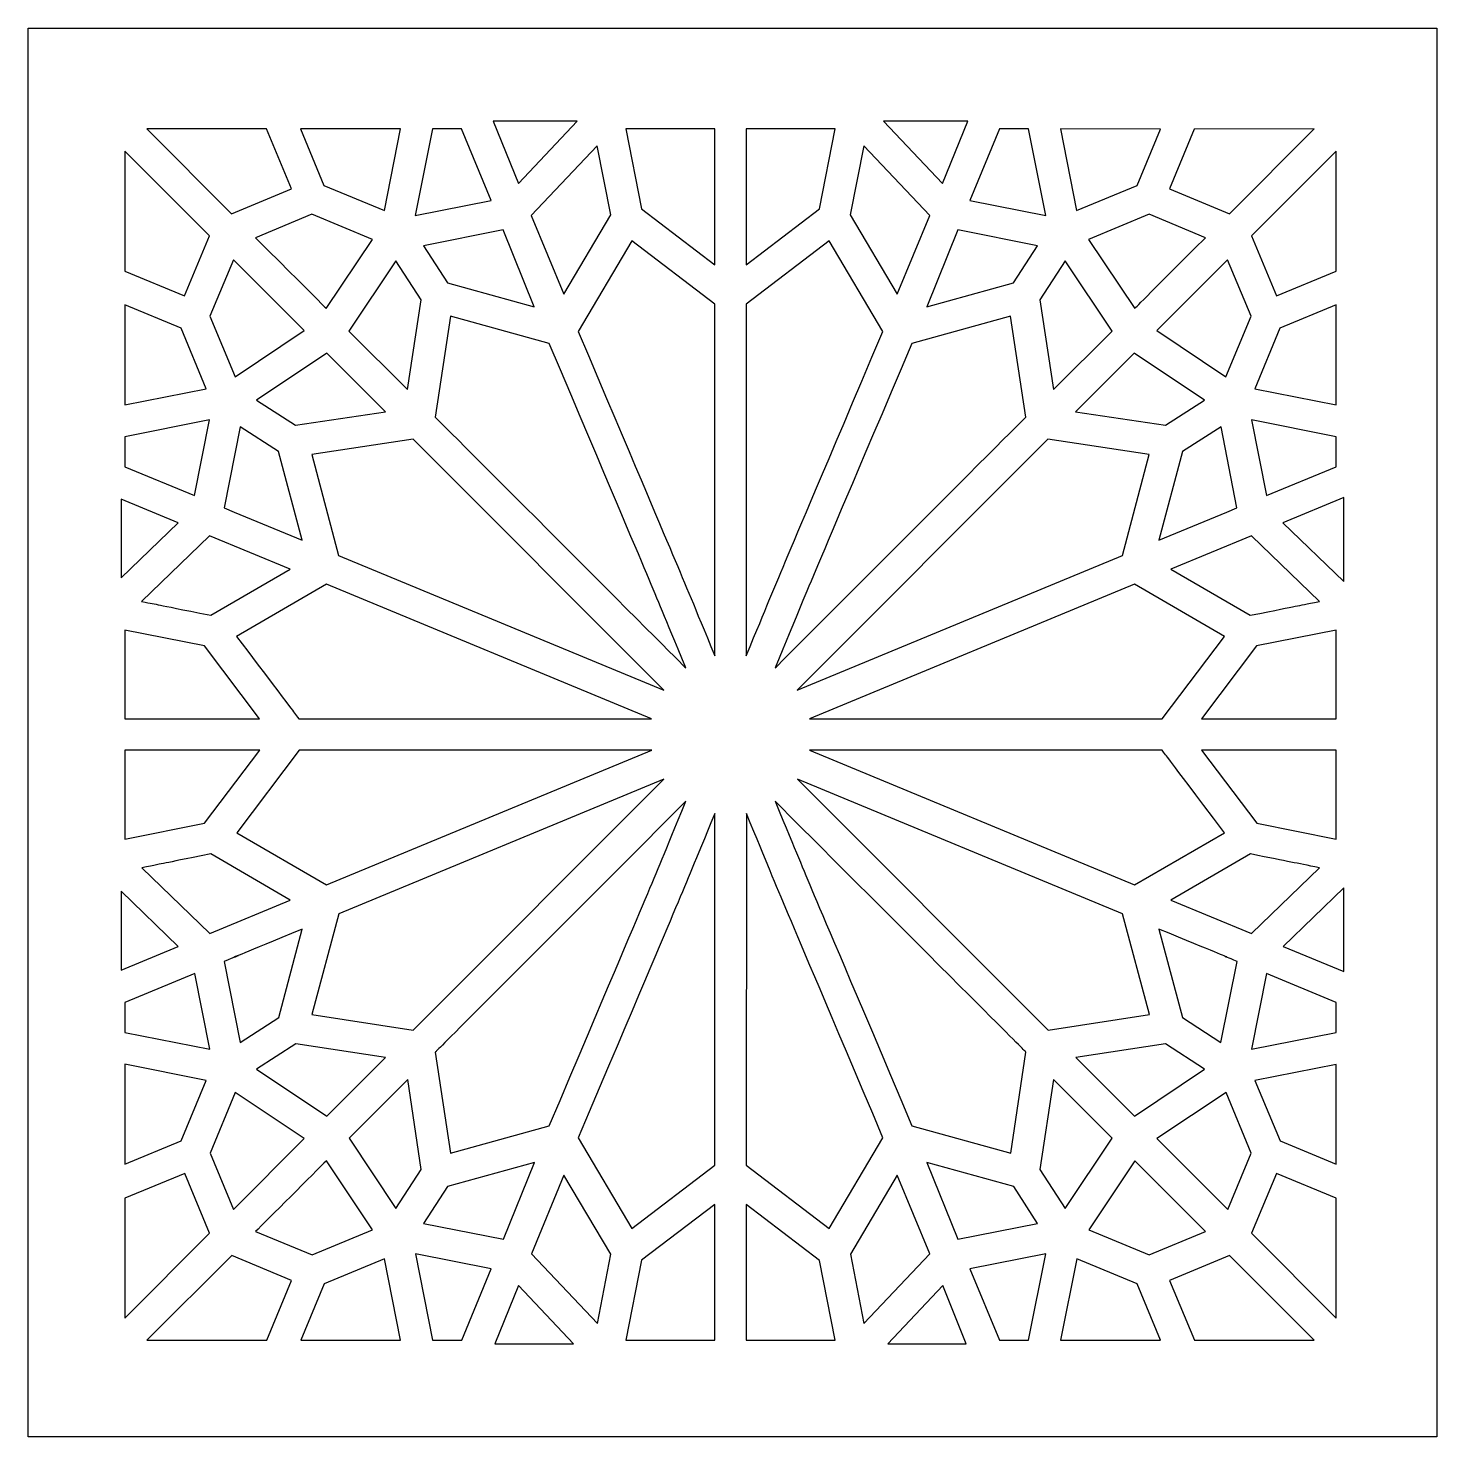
# Model space of a CAD drawing. Header units: millimetres. Extents: x -64 to 64, y -64 to 64.
import ezdxf

# ---------------------------------------------------------------- set-up
doc = ezdxf.new("R2010")
doc.units = ezdxf.units.MM
doc.header["$MEASUREMENT"] = 0
doc.layers.add('layer 1', color=7, linetype='Continuous')

msp = doc.modelspace()

# ---------------------------------------------------------------- linework, layer by layer
at = {"layer": 'layer 1', "color": 250}
for points, knots in [([(-63.5, 63.5), (-63.5, 63.5), (-63.5, -63.5), (-63.5, -63.5), (-63.5, -63.5), (-63.5, -63.5), (63.5, -63.5), (63.5, -63.5), (63.5, -63.5), (63.5, -63.5), (63.5, 63.5), (63.5, 63.5), (63.5, 63.5), (63.5, 63.5), (-63.5, 63.5), (-63.5, 63.5)], [0, 0, 0, 0, 0.2, 0.2, 0.2, 0.2, 0.4, 0.4, 0.4, 0.4, 0.6, 0.6, 0.6, 0.6, 1, 1, 1, 1]), ([(-13.9894, 55.1265), (-13.9894, 55.1265), (-19.3029, 49.4905), (-19.3029, 49.4905), (-19.3029, 49.4905), (-19.3029, 49.4905), (-21.5769, 55.1265), (-21.5769, 55.1265), (-21.5769, 55.1265), (-21.5769, 55.1265), (-13.9894, 55.1265), (-13.9894, 55.1265)], [0, 0, 0, 0, 0.25, 0.25, 0.25, 0.25, 0.5, 0.5, 0.5, 0.5, 1, 1, 1, 1]), ([(21.2097, 55.1265), (21.2097, 55.1265), (18.9424, 49.4905), (18.9424, 49.4905), (18.9424, 49.4905), (18.9424, 49.4905), (13.6222, 55.1265), (13.6222, 55.1265), (13.6222, 55.1265), (13.6222, 55.1265), (21.2097, 55.1265), (21.2097, 55.1265)], [0, 0, 0, 0, 0.25, 0.25, 0.25, 0.25, 0.5, 0.5, 0.5, 0.5, 1, 1, 1, 1]), ([(-42.0007, 54.4114), (-42.0007, 54.4114), (-39.7593, 49.0139), (-39.7593, 49.0139), (-39.7593, 49.0139), (-39.7593, 49.0139), (-45.1629, 46.766), (-45.1629, 46.766), (-45.1629, 46.766), (-45.1629, 46.766), (-52.8082, 54.4114), (-52.8082, 54.4114), (-52.8082, 54.4114), (-52.8082, 54.4114), (-42.0007, 54.4114), (-42.0007, 54.4114)], [0, 0, 0, 0, 0.2, 0.2, 0.2, 0.2, 0.4, 0.4, 0.4, 0.4, 0.6, 0.6, 0.6, 0.6, 1, 1, 1, 1]), ([(-29.9304, 54.4114), (-29.9304, 54.4114), (-31.3862, 47.0687), (-31.3862, 47.0687), (-31.3862, 47.0687), (-31.3862, 47.0687), (-36.8351, 49.3296), (-36.8351, 49.3296), (-36.8351, 49.3296), (-36.8351, 49.3296), (-38.9413, 54.4114), (-38.9413, 54.4114), (-38.9413, 54.4114), (-38.9413, 54.4114), (-29.9304, 54.4114), (-29.9304, 54.4114)], [0, 0, 0, 0, 0.2, 0.2, 0.2, 0.2, 0.4, 0.4, 0.4, 0.4, 0.6, 0.6, 0.6, 0.6, 1, 1, 1, 1]), ([(-27.0517, 54.4114), (-27.0517, 54.4114), (-24.4235, 54.4114), (-24.4235, 54.4114), (-24.4235, 54.4114), (-24.4235, 54.4114), (-21.7509, 47.9704), (-21.7509, 47.9704), (-21.7509, 47.9704), (-21.7509, 47.9704), (-28.5973, 46.6115), (-28.5973, 46.6115), (-28.5973, 46.6115), (-28.5973, 46.6115), (-27.0517, 54.4114), (-27.0517, 54.4114)], [0, 0, 0, 0, 0.2, 0.2, 0.2, 0.2, 0.4, 0.4, 0.4, 0.4, 0.6, 0.6, 0.6, 0.6, 1, 1, 1, 1]), ([(-1.591, 54.4114), (-1.591, 54.4114), (-1.591, 42.1732), (-1.591, 42.1732), (-1.591, 42.1732), (-1.591, 42.1732), (-8.2056, 47.2105), (-8.2056, 47.2105), (-8.2056, 47.2105), (-8.2056, 47.2105), (-9.616, 54.4114), (-9.616, 54.4114), (-9.616, 54.4114), (-9.616, 54.4114), (-1.591, 54.4114), (-1.591, 54.4114)], [0, 0, 0, 0, 0.2, 0.2, 0.2, 0.2, 0.4, 0.4, 0.4, 0.4, 0.6, 0.6, 0.6, 0.6, 1, 1, 1, 1]), ([(1.2301, 54.4114), (1.2301, 54.4114), (9.2555, 54.4114), (9.2555, 54.4114), (9.2555, 54.4114), (9.2555, 54.4114), (7.8447, 47.2038), (7.8447, 47.2038), (7.8447, 47.2038), (7.8447, 47.2038), (1.2301, 42.1732), (1.2301, 42.1732), (1.2301, 42.1732), (1.2301, 42.1732), (1.2301, 54.4114), (1.2301, 54.4114)], [0, 0, 0, 0, 0.2, 0.2, 0.2, 0.2, 0.4, 0.4, 0.4, 0.4, 0.6, 0.6, 0.6, 0.6, 1, 1, 1, 1]), ([(24.063, 54.4114), (24.063, 54.4114), (26.6905, 54.4114), (26.6905, 54.4114), (26.6905, 54.4114), (26.6905, 54.4114), (28.2367, 46.6115), (28.2367, 46.6115), (28.2367, 46.6115), (28.2367, 46.6115), (21.39, 47.9704), (21.39, 47.9704), (21.39, 47.9704), (21.39, 47.9704), (24.063, 54.4114), (24.063, 54.4114)], [0, 0, 0, 0, 0.2, 0.2, 0.2, 0.2, 0.4, 0.4, 0.4, 0.4, 0.6, 0.6, 0.6, 0.6, 1, 1, 1, 1]), ([(38.5801, 54.4054), (38.5801, 54.4054), (36.4744, 49.3296), (36.4744, 49.3296), (36.4744, 49.3296), (36.4744, 49.3296), (31.0254, 47.0687), (31.0254, 47.0687), (31.0254, 47.0687), (31.0254, 47.0687), (29.5698, 54.4114), (29.5698, 54.4114), (29.5698, 54.4114), (29.5698, 54.4114), (38.5801, 54.4054), (38.5801, 54.4054)], [0, 0, 0, 0, 0.2, 0.2, 0.2, 0.2, 0.4, 0.4, 0.4, 0.4, 0.6, 0.6, 0.6, 0.6, 1, 1, 1, 1]), ([(41.6334, 54.4054), (41.6334, 54.4054), (52.4411, 54.4114), (52.4411, 54.4114), (52.4411, 54.4114), (52.4411, 54.4114), (44.8021, 46.766), (44.8021, 46.766), (44.8021, 46.766), (44.8021, 46.766), (39.3986, 49.0139), (39.3986, 49.0139), (39.3986, 49.0139), (39.3986, 49.0139), (41.6334, 54.4054), (41.6334, 54.4054)], [0, 0, 0, 0, 0.2, 0.2, 0.2, 0.2, 0.4, 0.4, 0.4, 0.4, 0.6, 0.6, 0.6, 0.6, 1, 1, 1, 1]), ([(-47.1597, 44.7693), (-47.1597, 44.7693), (-49.401, 39.3714), (-49.401, 39.3714), (-49.401, 39.3714), (-49.401, 39.3714), (-54.7857, 41.5999), (-54.7857, 41.5999), (-54.7857, 41.5999), (-54.7857, 41.5999), (-54.792, 52.402), (-54.792, 52.402), (-54.792, 52.402), (-54.792, 52.402), (-47.1597, 44.7693), (-47.1597, 44.7693)], [0, 0, 0, 0, 0.2, 0.2, 0.2, 0.2, 0.4, 0.4, 0.4, 0.4, 0.6, 0.6, 0.6, 0.6, 1, 1, 1, 1]), ([(-10.9749, 46.6566), (-10.9749, 46.6566), (-15.2068, 39.5196), (-15.2068, 39.5196), (-15.2068, 39.5196), (-15.2068, 39.5196), (-18.1374, 46.6178), (-18.1374, 46.6178), (-18.1374, 46.6178), (-18.1374, 46.6178), (-12.1991, 52.9043), (-12.1991, 52.9043), (-12.1991, 52.9043), (-12.1991, 52.9043), (-10.9749, 46.6566), (-10.9749, 46.6566)], [0, 0, 0, 0, 0.2, 0.2, 0.2, 0.2, 0.4, 0.4, 0.4, 0.4, 0.6, 0.6, 0.6, 0.6, 1, 1, 1, 1]), ([(11.8382, 52.9043), (11.8382, 52.9043), (17.7765, 46.6178), (17.7765, 46.6178), (17.7765, 46.6178), (17.7765, 46.6178), (14.8459, 39.5196), (14.8459, 39.5196), (14.8459, 39.5196), (14.8459, 39.5196), (10.6144, 46.663), (10.6144, 46.663), (10.6144, 46.663), (10.6144, 46.663), (11.8382, 52.9043), (11.8382, 52.9043)], [0, 0, 0, 0, 0.2, 0.2, 0.2, 0.2, 0.4, 0.4, 0.4, 0.4, 0.6, 0.6, 0.6, 0.6, 1, 1, 1, 1]), ([(49.0403, 39.3714), (49.0403, 39.3714), (46.7988, 44.7693), (46.7988, 44.7693), (46.7988, 44.7693), (46.7988, 44.7693), (54.4311, 52.4083), (54.4311, 52.4083), (54.4311, 52.4083), (54.4311, 52.4083), (54.4311, 41.6066), (54.4311, 41.6066), (54.4311, 41.6066), (54.4311, 41.6066), (49.0403, 39.3714), (49.0403, 39.3714)], [0, 0, 0, 0, 0.2, 0.2, 0.2, 0.2, 0.4, 0.4, 0.4, 0.4, 0.6, 0.6, 0.6, 0.6, 1, 1, 1, 1]), ([(-36.6225, 38.2249), (-36.6225, 38.2249), (-36.4765, 38.0855), (-42.9988, 44.608), (-42.9988, 44.608), (-42.9988, 44.608), (-37.917, 46.7208), (-37.917, 46.7208), (-37.917, 46.7208), (-37.917, 46.7208), (-32.4618, 44.4535), (-32.4618, 44.4535), (-32.4618, 44.4535), (-32.4618, 44.4535), (-36.6225, 38.2249), (-36.6225, 38.2249)], [0, 0, 0, 0, 0.2, 0.2, 0.2, 0.2, 0.4, 0.4, 0.4, 0.4, 0.6, 0.6, 0.6, 0.6, 1, 1, 1, 1]), ([(36.2617, 38.2249), (36.2617, 38.2249), (32.101, 44.4535), (32.101, 44.4535), (32.101, 44.4535), (32.101, 44.4535), (37.5564, 46.7208), (37.5564, 46.7208), (37.5564, 46.7208), (37.5564, 46.7208), (42.6381, 44.608), (42.6381, 44.608), (42.6381, 44.608), (37.1295, 39.0991), (36.2617, 38.2249), (36.2617, 38.2249)], [0, 0, 0, 0, 0.2, 0.2, 0.2, 0.2, 0.4, 0.4, 0.4, 0.4, 0.6, 0.6, 0.6, 0.6, 1, 1, 1, 1]), ([(-25.6988, 40.55), (-25.6988, 40.55), (-27.8567, 43.8803), (-27.8567, 43.8803), (-27.8567, 43.8803), (-27.8567, 43.8803), (-20.6618, 45.3101), (-20.6618, 45.3101), (-20.6618, 45.3101), (-20.6618, 45.3101), (-17.8735, 38.3798), (-17.8735, 38.3798), (-17.8735, 38.3798), (-17.8735, 38.3798), (-25.6988, 40.55), (-25.6988, 40.55)], [0, 0, 0, 0, 0.2, 0.2, 0.2, 0.2, 0.4, 0.4, 0.4, 0.4, 0.6, 0.6, 0.6, 0.6, 1, 1, 1, 1]), ([(17.5122, 38.3798), (17.5122, 38.3798), (20.3013, 45.3101), (20.3013, 45.3101), (20.3013, 45.3101), (20.3013, 45.3101), (27.4955, 43.8803), (27.4955, 43.8803), (27.4955, 43.8803), (27.4955, 43.8803), (25.3383, 40.55), (25.3383, 40.55), (25.3383, 40.55), (25.3383, 40.55), (17.5122, 38.3798), (17.5122, 38.3798)], [0, 0, 0, 0, 0.2, 0.2, 0.2, 0.2, 0.4, 0.4, 0.4, 0.4, 0.6, 0.6, 0.6, 0.6, 1, 1, 1, 1]), ([(-13.9185, 36.1509), (-13.9185, 36.1509), (-9.0752, 44.3248), (-9.0752, 44.3248), (-9.0752, 44.3248), (-9.0752, 44.3248), (-1.591, 38.6306), (-1.591, 38.6306), (-1.591, 38.6306), (-1.591, 38.6306), (-1.5974, 6.9148), (-1.5974, 6.9148), (-1.5974, 6.9148), (-5.5069, 16.3572), (-3.7229, 12.119), (-13.9185, 36.1509)], [0, 0, 0, 0, 0.2, 0.2, 0.2, 0.2, 0.4, 0.4, 0.4, 0.4, 0.6, 0.6, 0.6, 0.6, 1, 1, 1, 1]), ([(8.7143, 44.3248), (8.7143, 44.3248), (13.558, 36.1509), (13.558, 36.1509), (13.558, 36.1509), (2.6536, 10.4249), (5.1654, 16.4024), (1.2432, 6.9148), (1.2432, 6.9148), (1.2432, 6.9148), (1.2301, 38.6306), (1.2301, 38.6306), (1.2301, 38.6306), (1.2301, 38.6306), (8.7143, 44.3248), (8.7143, 44.3248)], [0, 0, 0, 0, 0.2, 0.2, 0.2, 0.2, 0.4, 0.4, 0.4, 0.4, 0.6, 0.6, 0.6, 0.6, 1, 1, 1, 1]), ([(-38.6193, 36.2349), (-38.6193, 36.2349), (-44.8408, 32.0802), (-44.8408, 32.0802), (-44.8408, 32.0802), (-44.8408, 32.0802), (-47.108, 37.5356), (-47.108, 37.5356), (-47.108, 37.5356), (-47.108, 37.5356), (-44.9956, 42.6113), (-44.9956, 42.6113), (-44.9956, 42.6113), (-44.9956, 42.6113), (-38.6193, 36.2349), (-38.6193, 36.2349)], [0, 0, 0, 0, 0.2, 0.2, 0.2, 0.2, 0.4, 0.4, 0.4, 0.4, 0.6, 0.6, 0.6, 0.6, 1, 1, 1, 1]), ([(-29.293, 30.9143), (-29.293, 30.9143), (-34.5808, 36.1897), (-34.5808, 36.1897), (-34.5808, 36.1897), (-34.5808, 36.1897), (-30.3489, 42.5341), (-30.3489, 42.5341), (-30.3489, 42.5341), (-30.3489, 42.5341), (-28.0691, 39.0109), (-28.0691, 39.0109), (-28.0691, 39.0109), (-28.0691, 39.0109), (-29.293, 30.9143), (-29.293, 30.9143)], [0, 0, 0, 0, 0.2, 0.2, 0.2, 0.2, 0.4, 0.4, 0.4, 0.4, 0.6, 0.6, 0.6, 0.6, 1, 1, 1, 1]), ([(34.2265, 36.1897), (34.2265, 36.1897), (28.9324, 30.9143), (28.9324, 30.9143), (28.9324, 30.9143), (28.9324, 30.9143), (27.7082, 39.0109), (27.7082, 39.0109), (27.7082, 39.0109), (27.7082, 39.0109), (29.9882, 42.5341), (29.9882, 42.5341), (29.9882, 42.5341), (29.9882, 42.5341), (34.2265, 36.1897), (34.2265, 36.1897)], [0, 0, 0, 0, 0.2, 0.2, 0.2, 0.2, 0.4, 0.4, 0.4, 0.4, 0.6, 0.6, 0.6, 0.6, 1, 1, 1, 1]), ([(44.48, 32.0802), (44.48, 32.0802), (38.258, 36.2349), (38.258, 36.2349), (38.258, 36.2349), (38.258, 36.2349), (44.6349, 42.6113), (44.6349, 42.6113), (44.6349, 42.6113), (44.6349, 42.6113), (46.7473, 37.5292), (46.7473, 37.5292), (46.7473, 37.5292), (46.7473, 37.5292), (44.48, 32.0802), (44.48, 32.0802)], [0, 0, 0, 0, 0.2, 0.2, 0.2, 0.2, 0.4, 0.4, 0.4, 0.4, 0.6, 0.6, 0.6, 0.6, 1, 1, 1, 1]), ([(-54.7857, 29.5423), (-54.7857, 29.5423), (-54.7857, 38.547), (-54.7857, 38.547), (-54.7857, 38.547), (-54.7857, 38.547), (-49.7101, 36.4405), (-49.7101, 36.4405), (-49.7101, 36.4405), (-49.7101, 36.4405), (-47.4496, 30.9979), (-47.4496, 30.9979), (-47.4496, 30.9979), (-47.4496, 30.9979), (-54.7857, 29.5423), (-54.7857, 29.5423)], [0, 0, 0, 0, 0.2, 0.2, 0.2, 0.2, 0.4, 0.4, 0.4, 0.4, 0.6, 0.6, 0.6, 0.6, 1, 1, 1, 1]), ([(47.0888, 30.9979), (47.0888, 30.9979), (49.3494, 36.4405), (49.3494, 36.4405), (49.3494, 36.4405), (49.3494, 36.4405), (54.4311, 38.547), (54.4311, 38.547), (54.4311, 38.547), (54.4311, 38.547), (54.4311, 29.536), (54.4311, 29.536), (54.4311, 29.536), (54.4311, 29.536), (47.0888, 30.9979), (47.0888, 30.9979)], [0, 0, 0, 0, 0.2, 0.2, 0.2, 0.2, 0.4, 0.4, 0.4, 0.4, 0.6, 0.6, 0.6, 0.6, 1, 1, 1, 1]), ([(-16.5269, 35.0753), (-5.3393, 8.673), (-8.3474, 15.8355), (-4.2058, 5.8194), (-4.2058, 5.8194), (-4.4249, 6.0385), (-26.8065, 28.4409), (-26.8065, 28.4409), (-26.8065, 28.4409), (-26.8065, 28.4409), (-25.4349, 37.5486), (-25.4349, 37.5486), (-25.4349, 37.5486), (-25.4349, 37.5486), (-16.5269, 35.0753), (-16.5269, 35.0753)], [0, 0, 0, 0, 0.2, 0.2, 0.2, 0.2, 0.4, 0.4, 0.4, 0.4, 0.6, 0.6, 0.6, 0.6, 1, 1, 1, 1]), ([(25.074, 37.5486), (25.074, 37.5486), (26.446, 28.4409), (26.446, 28.4409), (26.446, 28.4409), (26.446, 28.4409), (4.0771, 6.0516), (3.8453, 5.8194), (3.8453, 5.8194), (7.935, 15.7198), (5.436, 9.7681), (16.1664, 35.0753), (16.1664, 35.0753), (16.1664, 35.0753), (25.074, 37.5486), (25.074, 37.5486)], [0, 0, 0, 0, 0.2, 0.2, 0.2, 0.2, 0.4, 0.4, 0.4, 0.4, 0.6, 0.6, 0.6, 0.6, 1, 1, 1, 1]), ([(-42.9151, 29.9674), (-42.9151, 29.9674), (-36.5839, 34.1993), (-36.5839, 34.1993), (-36.5839, 34.1993), (-36.5839, 34.1993), (-31.2893, 28.9239), (-31.2893, 28.9239), (-31.2893, 28.9239), (-31.2893, 28.9239), (-39.3856, 27.6938), (-39.3856, 27.6938), (-39.3856, 27.6938), (-39.3856, 27.6938), (-42.9151, 29.9674), (-42.9151, 29.9674)], [0, 0, 0, 0, 0.2, 0.2, 0.2, 0.2, 0.4, 0.4, 0.4, 0.4, 0.6, 0.6, 0.6, 0.6, 1, 1, 1, 1]), ([(30.9287, 28.9239), (30.9287, 28.9239), (36.2232, 34.1993), (36.2232, 34.1993), (36.2232, 34.1993), (36.2232, 34.1993), (42.5545, 29.9674), (42.5545, 29.9674), (42.5545, 29.9674), (42.5545, 29.9674), (39.025, 27.6938), (39.025, 27.6938), (39.025, 27.6938), (39.025, 27.6938), (30.9287, 28.9239), (30.9287, 28.9239)], [0, 0, 0, 0, 0.2, 0.2, 0.2, 0.2, 0.4, 0.4, 0.4, 0.4, 0.6, 0.6, 0.6, 0.6, 1, 1, 1, 1]), ([(-47.1404, 28.1834), (-47.1404, 28.1834), (-48.4994, 21.3558), (-48.4994, 21.3558), (-48.4994, 21.3558), (-48.4994, 21.3558), (-54.7857, 23.9578), (-54.7857, 23.9578), (-54.7857, 23.9578), (-54.7857, 23.9578), (-54.7857, 26.6633), (-54.7857, 26.6633), (-54.7857, 26.6633), (-54.7857, 26.6633), (-47.1404, 28.1834), (-47.1404, 28.1834)], [0, 0, 0, 0, 0.2, 0.2, 0.2, 0.2, 0.4, 0.4, 0.4, 0.4, 0.6, 0.6, 0.6, 0.6, 1, 1, 1, 1]), ([(46.7797, 28.1834), (46.7797, 28.1834), (54.4311, 26.6633), (54.4311, 26.6633), (54.4311, 26.6633), (54.4311, 26.6633), (54.4248, 23.9578), (54.4248, 23.9578), (54.4248, 23.9578), (54.4248, 23.9578), (48.1386, 21.3558), (48.1386, 21.3558), (48.1386, 21.3558), (48.1386, 21.3558), (46.7797, 28.1834), (46.7797, 28.1834)], [0, 0, 0, 0, 0.2, 0.2, 0.2, 0.2, 0.4, 0.4, 0.4, 0.4, 0.6, 0.6, 0.6, 0.6, 1, 1, 1, 1]), ([(-45.8393, 20.2544), (-45.8393, 20.2544), (-44.3836, 27.5583), (-44.3836, 27.5583), (-44.3836, 27.5583), (-44.3836, 27.5583), (-40.9247, 25.3234), (-40.9247, 25.3234), (-40.9247, 25.3234), (-40.9247, 25.3234), (-38.7993, 17.3362), (-38.7993, 17.3362), (-38.7993, 17.3362), (-38.7993, 17.3362), (-44.9247, 19.8677), (-44.9247, 19.8677), (-44.9247, 19.8677), (-44.9247, 19.8677), (-44.9182, 19.8741), (-44.9182, 19.8741), (-44.9182, 19.8741), (-44.9182, 19.8741), (-45.8393, 20.2544), (-45.8393, 20.2544)], [0, 0, 0, 0, 0.14285714, 0.14285714, 0.14285714, 0.14285714, 0.28571429, 0.28571429, 0.28571429, 0.28571429, 0.42857143, 0.42857143, 0.42857143, 0.42857143, 0.57142857, 0.57142857, 0.57142857, 0.57142857, 0.71428571, 0.71428571, 0.71428571, 0.71428571, 1, 1, 1, 1]), ([(44.5636, 19.8677), (44.5636, 19.8677), (38.4387, 17.3362), (38.4387, 17.3362), (38.4387, 17.3362), (38.4387, 17.3362), (40.5642, 25.3234), (40.5642, 25.3234), (40.5642, 25.3234), (40.5642, 25.3234), (44.0422, 27.5713), (44.0422, 27.5713), (44.0422, 27.5713), (44.0422, 27.5713), (45.4787, 20.2604), (45.4787, 20.2604), (45.4787, 20.2604), (45.4787, 20.2604), (44.5576, 19.8741), (44.5576, 19.8741), (44.5576, 19.8741), (44.5576, 19.8741), (44.5636, 19.8677), (44.5636, 19.8677)], [0, 0, 0, 0, 0.14285714, 0.14285714, 0.14285714, 0.14285714, 0.28571429, 0.28571429, 0.28571429, 0.28571429, 0.42857143, 0.42857143, 0.42857143, 0.42857143, 0.57142857, 0.57142857, 0.57142857, 0.57142857, 0.71428571, 0.71428571, 0.71428571, 0.71428571, 1, 1, 1, 1]), ([(-6.2025, 3.8294), (-6.2025, 3.8294), (-35.5145, 15.9706), (-35.5145, 15.9706), (-35.5145, 15.9706), (-35.5145, 15.9706), (-37.9298, 25.0592), (-37.9298, 25.0592), (-37.9298, 25.0592), (-37.9298, 25.0592), (-28.8034, 26.4442), (-28.8034, 26.4442), (-28.8034, 26.4442), (-28.8034, 26.4442), (-6.2025, 3.8294), (-6.2025, 3.8294)], [0, 0, 0, 0, 0.2, 0.2, 0.2, 0.2, 0.4, 0.4, 0.4, 0.4, 0.6, 0.6, 0.6, 0.6, 1, 1, 1, 1]), ([(28.4427, 26.4442), (28.4427, 26.4442), (37.5691, 25.0592), (37.5691, 25.0592), (37.5691, 25.0592), (37.5691, 25.0592), (35.154, 15.9706), (35.154, 15.9706), (35.154, 15.9706), (35.154, 15.9706), (5.842, 3.8294), (5.842, 3.8294), (5.842, 3.8294), (5.842, 3.8294), (28.4427, 26.4442), (28.4427, 26.4442)], [0, 0, 0, 0, 0.2, 0.2, 0.2, 0.2, 0.4, 0.4, 0.4, 0.4, 0.6, 0.6, 0.6, 0.6, 1, 1, 1, 1]), ([(-55.1269, 21.0337), (-55.1269, 21.0337), (-49.9872, 18.9078), (-49.9872, 18.9078), (-49.9872, 18.9078), (-49.9872, 18.9078), (-55.1269, 13.9485), (-55.1269, 13.9485), (-55.1269, 13.9485), (-55.1269, 13.9485), (-55.1269, 21.0337), (-55.1269, 21.0337)], [0, 0, 0, 0, 0.25, 0.25, 0.25, 0.25, 0.5, 0.5, 0.5, 0.5, 1, 1, 1, 1]), ([(55.1268, 13.6006), (55.1268, 13.6006), (49.6263, 18.9078), (49.6263, 18.9078), (49.6263, 18.9078), (49.6263, 18.9078), (55.1268, 21.1882), (55.1268, 21.1882), (55.1268, 21.1882), (55.1268, 21.1882), (55.1268, 13.6006), (55.1268, 13.6006)], [0, 0, 0, 0, 0.25, 0.25, 0.25, 0.25, 0.5, 0.5, 0.5, 0.5, 1, 1, 1, 1]), ([(-47.1404, 17.7292), (-47.1404, 17.7292), (-39.8817, 14.7211), (-39.8817, 14.7211), (-39.8817, 14.7211), (-39.8817, 14.7211), (-47.0373, 10.5668), (-47.0373, 10.5668), (-47.0373, 10.5668), (-52.6792, 11.7002), (-51.4234, 11.4491), (-53.2721, 11.8163), (-53.2721, 11.8163), (-53.2721, 11.8163), (-47.1404, 17.7292), (-47.1404, 17.7292)], [0, 0, 0, 0, 0.2, 0.2, 0.2, 0.2, 0.4, 0.4, 0.4, 0.4, 0.6, 0.6, 0.6, 0.6, 1, 1, 1, 1]), ([(46.6764, 10.5668), (46.6764, 10.5668), (39.521, 14.7211), (39.521, 14.7211), (39.521, 14.7211), (39.521, 14.7211), (46.7797, 17.7292), (46.7797, 17.7292), (46.7797, 17.7292), (46.7797, 17.7292), (52.911, 11.8163), (52.911, 11.8163), (52.911, 11.8163), (50.3738, 11.3072), (51.6872, 11.5715), (46.6764, 10.5668)], [0, 0, 0, 0, 0.2, 0.2, 0.2, 0.2, 0.4, 0.4, 0.4, 0.4, 0.6, 0.6, 0.6, 0.6, 1, 1, 1, 1]), ([(-39.0894, 1.2206), (-39.8429, 2.219), (-38.9475, 1.0403), (-44.7123, 8.6536), (-44.7123, 8.6536), (-44.7123, 8.6536), (-36.603, 13.3622), (-36.603, 13.3622), (-36.603, 13.3622), (-36.603, 13.3622), (-7.2972, 1.2206), (-7.2972, 1.2206), (-7.2972, 1.2206), (-32.1718, 1.2206), (-25.6409, 1.2206), (-39.0894, 1.2206)], [0, 0, 0, 0, 0.2, 0.2, 0.2, 0.2, 0.4, 0.4, 0.4, 0.4, 0.6, 0.6, 0.6, 0.6, 1, 1, 1, 1]), ([(38.7287, 1.2206), (25.1319, 1.2206), (32.8867, 1.2206), (6.9367, 1.2206), (6.9367, 1.2206), (6.9367, 1.2206), (36.2423, 13.3622), (36.2423, 13.3622), (36.2423, 13.3622), (36.2423, 13.3622), (44.3516, 8.6536), (44.3516, 8.6536), (44.3516, 8.6536), (44.3516, 8.6536), (38.7287, 1.2206), (38.7287, 1.2206)], [0, 0, 0, 0, 0.2, 0.2, 0.2, 0.2, 0.4, 0.4, 0.4, 0.4, 0.6, 0.6, 0.6, 0.6, 1, 1, 1, 1]), ([(-47.6169, 7.8034), (-47.6169, 7.8034), (-42.6318, 1.2206), (-42.6318, 1.2206), (-42.6318, 1.2206), (-42.6318, 1.2206), (-54.7791, 1.2206), (-54.7791, 1.2206), (-54.7791, 1.2206), (-54.7791, 1.2206), (-54.7791, 9.24), (-54.7791, 9.24), (-54.7791, 9.24), (-54.7791, 9.24), (-47.6169, 7.8034), (-47.6169, 7.8034)], [0, 0, 0, 0, 0.2, 0.2, 0.2, 0.2, 0.4, 0.4, 0.4, 0.4, 0.6, 0.6, 0.6, 0.6, 1, 1, 1, 1]), ([(54.4184, 1.2206), (54.4184, 1.2206), (42.2712, 1.2206), (42.2712, 1.2206), (42.2712, 1.2206), (42.2712, 1.2206), (47.256, 7.8034), (47.256, 7.8034), (47.256, 7.8034), (47.256, 7.8034), (54.4184, 9.24), (54.4184, 9.24), (54.4184, 9.24), (54.4184, 9.24), (54.4184, 1.2206), (54.4184, 1.2206)], [0, 0, 0, 0, 0.2, 0.2, 0.2, 0.2, 0.4, 0.4, 0.4, 0.4, 0.6, 0.6, 0.6, 0.6, 1, 1, 1, 1]), ([(-54.7725, -1.6006), (-54.7725, -1.6006), (-42.6252, -1.6006), (-42.6252, -1.6006), (-42.6252, -1.6006), (-42.6252, -1.6006), (-47.6039, -8.1834), (-47.6039, -8.1834), (-47.6039, -8.1834), (-47.6039, -8.1834), (-54.7725, -9.6199), (-54.7725, -9.6199), (-54.7725, -9.6199), (-54.7725, -9.6199), (-54.7725, -1.6006), (-54.7725, -1.6006)], [0, 0, 0, 0, 0.2, 0.2, 0.2, 0.2, 0.4, 0.4, 0.4, 0.4, 0.6, 0.6, 0.6, 0.6, 1, 1, 1, 1]), ([(-39.0765, -1.6006), (-25.4801, -1.6006), (-33.2348, -1.6006), (-7.2849, -1.6006), (-7.2849, -1.6006), (-7.2849, -1.6006), (-36.5904, -13.7421), (-36.5904, -13.7421), (-36.5904, -13.7421), (-36.5904, -13.7421), (-44.6993, -9.0399), (-44.6993, -9.0399), (-44.6993, -9.0399), (-44.6993, -9.0399), (-39.0765, -1.6006), (-39.0765, -1.6006)], [0, 0, 0, 0, 0.2, 0.2, 0.2, 0.2, 0.4, 0.4, 0.4, 0.4, 0.6, 0.6, 0.6, 0.6, 1, 1, 1, 1]), ([(38.735, -1.6006), (39.4952, -2.5989), (38.5999, -1.4203), (44.3579, -9.0399), (44.3579, -9.0399), (44.3579, -9.0399), (36.249, -13.7421), (36.249, -13.7421), (36.249, -13.7421), (36.249, -13.7421), (6.9434, -1.6006), (6.9434, -1.6006), (6.9434, -1.6006), (31.8174, -1.6006), (25.2868, -1.6006), (38.735, -1.6006)], [0, 0, 0, 0, 0.2, 0.2, 0.2, 0.2, 0.4, 0.4, 0.4, 0.4, 0.6, 0.6, 0.6, 0.6, 1, 1, 1, 1]), ([(47.2627, -8.1834), (47.2627, -8.1834), (42.2836, -1.6006), (42.2836, -1.6006), (42.2836, -1.6006), (42.2836, -1.6006), (54.4311, -1.6006), (54.4311, -1.6006), (54.4311, -1.6006), (54.4311, -1.6006), (54.4311, -9.6199), (54.4311, -9.6199), (54.4311, -9.6199), (54.4311, -9.6199), (47.2627, -8.1834), (47.2627, -8.1834)], [0, 0, 0, 0, 0.2, 0.2, 0.2, 0.2, 0.4, 0.4, 0.4, 0.4, 0.6, 0.6, 0.6, 0.6, 1, 1, 1, 1]), ([(-28.797, -26.8242), (-28.797, -26.8242), (-37.917, -25.4392), (-37.917, -25.4392), (-37.917, -25.4392), (-37.917, -25.4392), (-35.5017, -16.3509), (-35.5017, -16.3509), (-35.5017, -16.3509), (-35.5017, -16.3509), (-6.1958, -4.2093), (-6.1958, -4.2093), (-6.1958, -4.2093), (-6.1958, -4.2093), (-28.797, -26.8242), (-28.797, -26.8242)], [0, 0, 0, 0, 0.2, 0.2, 0.2, 0.2, 0.4, 0.4, 0.4, 0.4, 0.6, 0.6, 0.6, 0.6, 1, 1, 1, 1]), ([(5.8547, -4.2093), (5.8547, -4.2093), (35.1667, -16.3509), (35.1667, -16.3509), (35.1667, -16.3509), (35.1667, -16.3509), (37.5821, -25.4392), (37.5821, -25.4392), (37.5821, -25.4392), (37.5821, -25.4392), (28.4554, -26.8242), (28.4554, -26.8242), (28.4554, -26.8242), (28.4554, -26.8242), (5.8547, -4.2093), (5.8547, -4.2093)], [0, 0, 0, 0, 0.2, 0.2, 0.2, 0.2, 0.4, 0.4, 0.4, 0.4, 0.6, 0.6, 0.6, 0.6, 1, 1, 1, 1]), ([(-25.4219, -37.9286), (-25.4219, -37.9286), (-26.8002, -28.8209), (-26.8002, -28.8209), (-26.8002, -28.8209), (-26.8002, -28.8209), (-27.0468, -29.0614), (-4.1931, -6.1997), (-4.1931, -6.1997), (-8.2892, -16.0997), (-5.7841, -10.148), (-16.5142, -35.4553), (-16.5142, -35.4553), (-16.5142, -35.4553), (-25.4219, -37.9286), (-25.4219, -37.9286)], [0, 0, 0, 0, 0.2, 0.2, 0.2, 0.2, 0.4, 0.4, 0.4, 0.4, 0.6, 0.6, 0.6, 0.6, 1, 1, 1, 1]), ([(3.8513, -6.1997), (25.3958, -27.7513), (26.4587, -28.8209), (26.4587, -28.8209), (26.4587, -28.8209), (26.4587, -28.8209), (25.0871, -37.9286), (25.0871, -37.9286), (25.0871, -37.9286), (25.0871, -37.9286), (16.1791, -35.4553), (16.1791, -35.4553), (16.1791, -35.4553), (4.9915, -9.0593), (7.9929, -16.2158), (3.8513, -6.1997)], [0, 0, 0, 0, 0.2, 0.2, 0.2, 0.2, 0.4, 0.4, 0.4, 0.4, 0.6, 0.6, 0.6, 0.6, 1, 1, 1, 1]), ([(-9.0685, -44.7047), (-9.0685, -44.7047), (-13.9058, -36.5308), (-13.9058, -36.5308), (-13.9058, -36.5308), (-3.0014, -10.8112), (-5.5069, -16.7633), (-1.591, -7.2947), (-1.591, -7.2947), (-1.591, -7.2947), (-1.5847, -39.0109), (-1.5847, -39.0109), (-1.5847, -39.0109), (-1.5847, -39.0109), (-9.0685, -44.7047), (-9.0685, -44.7047)], [0, 0, 0, 0, 0.2, 0.2, 0.2, 0.2, 0.4, 0.4, 0.4, 0.4, 0.6, 0.6, 0.6, 0.6, 1, 1, 1, 1]), ([(13.5643, -36.5308), (13.5643, -36.5308), (8.7274, -44.7047), (8.7274, -44.7047), (8.7274, -44.7047), (8.7274, -44.7047), (1.2432, -39.0109), (1.2432, -39.0109), (1.2432, -39.0109), (1.2432, -39.0109), (1.2492, -7.2947), (1.2492, -7.2947), (1.2492, -7.2947), (5.1523, -16.7375), (3.375, -12.4989), (13.5643, -36.5308)], [0, 0, 0, 0, 0.2, 0.2, 0.2, 0.2, 0.4, 0.4, 0.4, 0.4, 0.6, 0.6, 0.6, 0.6, 1, 1, 1, 1]), ([(-53.2591, -12.1962), (-50.7344, -11.6875), (-52.0288, -11.9514), (-47.0309, -10.9467), (-47.0309, -10.9467), (-47.0309, -10.9467), (-39.875, -15.1014), (-39.875, -15.1014), (-39.875, -15.1014), (-39.875, -15.1014), (-47.1275, -18.1091), (-47.1275, -18.1091), (-47.1275, -18.1091), (-47.1275, -18.1091), (-53.2591, -12.1962), (-53.2591, -12.1962)], [0, 0, 0, 0, 0.2, 0.2, 0.2, 0.2, 0.4, 0.4, 0.4, 0.4, 0.6, 0.6, 0.6, 0.6, 1, 1, 1, 1]), ([(46.7921, -18.1091), (46.7921, -18.1091), (39.5337, -15.1014), (39.5337, -15.1014), (39.5337, -15.1014), (39.5337, -15.1014), (46.6894, -10.9467), (46.6894, -10.9467), (46.6894, -10.9467), (50.4377, -11.7002), (50.5799, -11.726), (52.9241, -12.1962), (52.9241, -12.1962), (52.9241, -12.1962), (46.7921, -18.1091), (46.7921, -18.1091)], [0, 0, 0, 0, 0.2, 0.2, 0.2, 0.2, 0.4, 0.4, 0.4, 0.4, 0.6, 0.6, 0.6, 0.6, 1, 1, 1, 1]), ([(-55.1269, -21.42), (-55.1269, -21.42), (-55.1269, -14.3154), (-55.1269, -14.3154), (-55.1269, -14.3154), (-55.1269, -14.3154), (-49.9743, -19.2881), (-49.9743, -19.2881), (-49.9743, -19.2881), (-49.9743, -19.2881), (-55.1269, -21.42), (-55.1269, -21.42)], [0, 0, 0, 0, 0.25, 0.25, 0.25, 0.25, 0.5, 0.5, 0.5, 0.5, 1, 1, 1, 1]), ([(55.1268, -21.5618), (55.1268, -21.5618), (49.6327, -19.2881), (49.6327, -19.2881), (49.6327, -19.2881), (49.6327, -19.2881), (55.1268, -13.9933), (55.1268, -13.9933), (55.1268, -13.9933), (55.1268, -13.9933), (55.1268, -21.5618), (55.1268, -21.5618)], [0, 0, 0, 0, 0.25, 0.25, 0.25, 0.25, 0.5, 0.5, 0.5, 0.5, 1, 1, 1, 1]), ([(-40.9122, -25.7034), (-40.9122, -25.7034), (-44.3964, -27.9513), (-44.3964, -27.9513), (-44.3964, -27.9513), (-44.3964, -27.9513), (-45.8327, -20.6407), (-45.8327, -20.6407), (-45.8327, -20.6407), (-41.7136, -18.9241), (-49.8064, -22.274), (-38.7865, -17.7165), (-38.7865, -17.7165), (-38.7865, -17.7165), (-40.9122, -25.7034), (-40.9122, -25.7034)], [0, 0, 0, 0, 0.2, 0.2, 0.2, 0.2, 0.4, 0.4, 0.4, 0.4, 0.6, 0.6, 0.6, 0.6, 1, 1, 1, 1]), ([(45.4851, -20.6407), (45.4851, -20.6407), (44.0358, -27.9386), (44.0358, -27.9386), (44.0358, -27.9386), (44.0358, -27.9386), (40.5705, -25.7034), (40.5705, -25.7034), (40.5705, -25.7034), (40.5705, -25.7034), (38.445, -17.7165), (38.445, -17.7165), (38.445, -17.7165), (48.822, -22.0035), (42.0571, -19.2024), (45.4851, -20.6407)], [0, 0, 0, 0, 0.2, 0.2, 0.2, 0.2, 0.4, 0.4, 0.4, 0.4, 0.6, 0.6, 0.6, 0.6, 1, 1, 1, 1]), ([(-54.7791, -27.0432), (-54.7791, -27.0432), (-54.7725, -24.3378), (-54.7725, -24.3378), (-54.7725, -24.3378), (-54.7725, -24.3378), (-48.4864, -21.7357), (-48.4864, -21.7357), (-48.4864, -21.7357), (-48.4864, -21.7357), (-47.1275, -28.5634), (-47.1275, -28.5634), (-47.1275, -28.5634), (-47.1275, -28.5634), (-54.7791, -27.0432), (-54.7791, -27.0432)], [0, 0, 0, 0, 0.2, 0.2, 0.2, 0.2, 0.4, 0.4, 0.4, 0.4, 0.6, 0.6, 0.6, 0.6, 1, 1, 1, 1]), ([(48.145, -21.7357), (48.145, -21.7357), (54.4311, -24.3378), (54.4311, -24.3378), (54.4311, -24.3378), (54.4311, -24.3378), (54.4311, -27.0432), (54.4311, -27.0432), (54.4311, -27.0432), (54.4311, -27.0432), (46.7921, -28.5634), (46.7921, -28.5634), (46.7921, -28.5634), (46.7921, -28.5634), (48.145, -21.7357), (48.145, -21.7357)], [0, 0, 0, 0, 0.2, 0.2, 0.2, 0.2, 0.4, 0.4, 0.4, 0.4, 0.6, 0.6, 0.6, 0.6, 1, 1, 1, 1]), ([(-31.2831, -29.3038), (-31.2831, -29.3038), (-36.5709, -34.5792), (-36.5709, -34.5792), (-36.5709, -34.5792), (-36.5709, -34.5792), (-42.9087, -30.3473), (-42.9087, -30.3473), (-42.9087, -30.3473), (-42.9087, -30.3473), (-39.3728, -28.0737), (-39.3728, -28.0737), (-39.3728, -28.0737), (-39.3728, -28.0737), (-31.2831, -29.3038), (-31.2831, -29.3038)], [0, 0, 0, 0, 0.2, 0.2, 0.2, 0.2, 0.4, 0.4, 0.4, 0.4, 0.6, 0.6, 0.6, 0.6, 1, 1, 1, 1]), ([(42.5672, -30.3473), (42.5672, -30.3473), (36.2296, -34.5792), (36.2296, -34.5792), (36.2296, -34.5792), (36.2296, -34.5792), (30.9414, -29.3038), (30.9414, -29.3038), (30.9414, -29.3038), (30.9414, -29.3038), (39.0313, -28.0737), (39.0313, -28.0737), (39.0313, -28.0737), (39.0313, -28.0737), (42.5672, -30.3473), (42.5672, -30.3473)], [0, 0, 0, 0, 0.2, 0.2, 0.2, 0.2, 0.4, 0.4, 0.4, 0.4, 0.6, 0.6, 0.6, 0.6, 1, 1, 1, 1]), ([(-47.443, -31.3782), (-47.443, -31.3782), (-49.7039, -36.8208), (-49.7039, -36.8208), (-49.7039, -36.8208), (-49.7039, -36.8208), (-54.7791, -38.9272), (-54.7791, -38.9272), (-54.7791, -38.9272), (-54.7791, -38.9272), (-54.7791, -29.916), (-54.7791, -29.916), (-54.7791, -29.916), (-54.7791, -29.916), (-47.443, -31.3782), (-47.443, -31.3782)], [0, 0, 0, 0, 0.2, 0.2, 0.2, 0.2, 0.4, 0.4, 0.4, 0.4, 0.6, 0.6, 0.6, 0.6, 1, 1, 1, 1]), ([(49.3624, -36.8208), (49.3624, -36.8208), (47.1018, -31.3782), (47.1018, -31.3782), (47.1018, -31.3782), (47.1018, -31.3782), (54.4311, -29.9223), (54.4311, -29.9223), (54.4311, -29.9223), (54.4311, -29.9223), (54.4375, -38.9272), (54.4375, -38.9272), (54.4375, -38.9272), (54.4375, -38.9272), (49.3624, -36.8208), (49.3624, -36.8208)], [0, 0, 0, 0, 0.2, 0.2, 0.2, 0.2, 0.4, 0.4, 0.4, 0.4, 0.6, 0.6, 0.6, 0.6, 1, 1, 1, 1]), ([(-34.5743, -36.576), (-34.5743, -36.576), (-29.28, -31.2941), (-29.28, -31.2941), (-29.28, -31.2941), (-29.28, -31.2941), (-28.0564, -39.3908), (-28.0564, -39.3908), (-28.0564, -39.3908), (-28.0564, -39.3908), (-30.3427, -42.914), (-30.3427, -42.914), (-30.3427, -42.914), (-30.3427, -42.914), (-34.5743, -36.576), (-34.5743, -36.576)], [0, 0, 0, 0, 0.2, 0.2, 0.2, 0.2, 0.4, 0.4, 0.4, 0.4, 0.6, 0.6, 0.6, 0.6, 1, 1, 1, 1]), ([(28.9384, -31.2941), (28.9384, -31.2941), (34.2329, -36.576), (34.2329, -36.576), (34.2329, -36.576), (34.2329, -36.576), (30.0013, -42.914), (30.0013, -42.914), (30.0013, -42.914), (30.0013, -42.914), (27.7213, -39.3908), (27.7213, -39.3908), (27.7213, -39.3908), (27.7213, -39.3908), (28.9384, -31.2941), (28.9384, -31.2941)], [0, 0, 0, 0, 0.2, 0.2, 0.2, 0.2, 0.4, 0.4, 0.4, 0.4, 0.6, 0.6, 0.6, 0.6, 1, 1, 1, 1]), ([(-44.8283, -32.4601), (-44.8283, -32.4601), (-38.6063, -36.6147), (-38.6063, -36.6147), (-38.6063, -36.6147), (-38.6063, -36.6147), (-44.9892, -42.9912), (-44.9892, -42.9912), (-44.9892, -42.9912), (-44.9892, -42.9912), (-47.0951, -37.9159), (-47.0951, -37.9159), (-47.0951, -37.9159), (-47.0951, -37.9159), (-44.8283, -32.4601), (-44.8283, -32.4601)], [0, 0, 0, 0, 0.2, 0.2, 0.2, 0.2, 0.4, 0.4, 0.4, 0.4, 0.6, 0.6, 0.6, 0.6, 1, 1, 1, 1]), ([(38.2647, -36.6147), (38.2647, -36.6147), (44.493, -32.4601), (44.493, -32.4601), (44.493, -32.4601), (44.493, -32.4601), (46.754, -37.9159), (46.754, -37.9159), (46.754, -37.9159), (46.754, -37.9159), (44.6479, -42.9912), (44.6479, -42.9912), (44.6479, -42.9912), (44.6479, -42.9912), (38.2647, -36.6147), (38.2647, -36.6147)], [0, 0, 0, 0, 0.2, 0.2, 0.2, 0.2, 0.4, 0.4, 0.4, 0.4, 0.6, 0.6, 0.6, 0.6, 1, 1, 1, 1]), ([(-36.6097, -38.6052), (-36.6097, -38.6052), (-32.4551, -44.8335), (-32.4551, -44.8335), (-32.4551, -44.8335), (-32.4551, -44.8335), (-37.9043, -47.1008), (-37.9043, -47.1008), (-37.9043, -47.1008), (-37.9043, -47.1008), (-42.9926, -44.988), (-42.9926, -44.988), (-42.9926, -44.988), (-42.035, -44.0305), (-37.6262, -39.6215), (-36.6097, -38.6052)], [0, 0, 0, 0, 0.2, 0.2, 0.2, 0.2, 0.4, 0.4, 0.4, 0.4, 0.6, 0.6, 0.6, 0.6, 1, 1, 1, 1]), ([(-17.8604, -38.7597), (-17.8604, -38.7597), (-20.6558, -45.6904), (-20.6558, -45.6904), (-20.6558, -45.6904), (-20.6558, -45.6904), (-27.85, -44.2602), (-27.85, -44.2602), (-27.85, -44.2602), (-27.85, -44.2602), (-25.6925, -40.9303), (-25.6925, -40.9303), (-25.6925, -40.9303), (-25.6925, -40.9303), (-17.8604, -38.7597), (-17.8604, -38.7597)], [0, 0, 0, 0, 0.2, 0.2, 0.2, 0.2, 0.4, 0.4, 0.4, 0.4, 0.6, 0.6, 0.6, 0.6, 1, 1, 1, 1]), ([(25.351, -40.9303), (25.351, -40.9303), (27.5089, -44.2602), (27.5089, -44.2602), (27.5089, -44.2602), (27.5089, -44.2602), (20.3144, -45.6904), (20.3144, -45.6904), (20.3144, -45.6904), (20.3144, -45.6904), (17.5256, -38.7597), (17.5256, -38.7597), (17.5256, -38.7597), (17.5256, -38.7597), (25.351, -40.9303), (25.351, -40.9303)], [0, 0, 0, 0, 0.2, 0.2, 0.2, 0.2, 0.4, 0.4, 0.4, 0.4, 0.6, 0.6, 0.6, 0.6, 1, 1, 1, 1]), ([(36.268, -38.6052), (36.268, -38.6052), (38.4387, -40.7755), (38.4387, -40.7755), (38.4387, -40.7755), (38.4387, -40.7755), (38.4323, -40.7886), (38.4323, -40.7886), (38.4323, -40.7886), (38.4323, -40.7886), (38.4387, -40.8015), (38.4387, -40.8015), (38.4387, -40.8015), (38.4387, -40.8015), (38.4517, -40.7886), (38.4517, -40.7886), (38.4517, -40.7886), (38.4517, -40.7886), (42.6512, -44.988), (42.6512, -44.988), (42.6512, -44.988), (42.6512, -44.988), (37.5627, -47.1008), (37.5627, -47.1008), (37.5627, -47.1008), (37.5627, -47.1008), (32.1141, -44.8335), (32.1141, -44.8335), (32.1141, -44.8335), (32.1141, -44.8335), (36.268, -38.6052), (36.268, -38.6052)], [0, 0, 0, 0, 0.11111111, 0.11111111, 0.11111111, 0.11111111, 0.22222222, 0.22222222, 0.22222222, 0.22222222, 0.33333333, 0.33333333, 0.33333333, 0.33333333, 0.44444444, 0.44444444, 0.44444444, 0.44444444, 0.55555556, 0.55555556, 0.55555556, 0.55555556, 0.66666667, 0.66666667, 0.66666667, 0.66666667, 0.77777778, 0.77777778, 0.77777778, 0.77777778, 1, 1, 1, 1]), ([(-54.7791, -41.9865), (-54.7791, -41.9865), (-49.3881, -39.7517), (-49.3881, -39.7517), (-49.3881, -39.7517), (-49.3881, -39.7517), (-47.1467, -45.1492), (-47.1467, -45.1492), (-47.1467, -45.1492), (-47.1467, -45.1492), (-54.7791, -52.7886), (-54.7791, -52.7886), (-54.7791, -52.7886), (-54.7791, -52.7886), (-54.7791, -41.9865), (-54.7791, -41.9865)], [0, 0, 0, 0, 0.2, 0.2, 0.2, 0.2, 0.4, 0.4, 0.4, 0.4, 0.6, 0.6, 0.6, 0.6, 1, 1, 1, 1]), ([(-12.186, -53.2842), (-12.186, -53.2842), (-18.1243, -46.9977), (-18.1243, -46.9977), (-18.1243, -46.9977), (-18.1243, -46.9977), (-15.1938, -39.8999), (-15.1938, -39.8999), (-15.1938, -39.8999), (-15.1938, -39.8999), (-10.9626, -47.0429), (-10.9626, -47.0429), (-10.9626, -47.0429), (-10.9626, -47.0429), (-12.186, -53.2842), (-12.186, -53.2842)], [0, 0, 0, 0, 0.2, 0.2, 0.2, 0.2, 0.4, 0.4, 0.4, 0.4, 0.6, 0.6, 0.6, 0.6, 1, 1, 1, 1]), ([(10.6271, -47.0366), (10.6271, -47.0366), (14.8523, -39.8999), (14.8523, -39.8999), (14.8523, -39.8999), (14.8523, -39.8999), (17.7895, -46.9977), (17.7895, -46.9977), (17.7895, -46.9977), (17.7895, -46.9977), (11.8445, -53.2842), (11.8445, -53.2842), (11.8445, -53.2842), (11.8445, -53.2842), (10.6271, -47.0366), (10.6271, -47.0366)], [0, 0, 0, 0, 0.2, 0.2, 0.2, 0.2, 0.4, 0.4, 0.4, 0.4, 0.6, 0.6, 0.6, 0.6, 1, 1, 1, 1]), ([(54.4375, -52.7886), (54.4375, -52.7886), (46.8055, -45.1492), (46.8055, -45.1492), (46.8055, -45.1492), (46.8055, -45.1492), (49.053, -39.7517), (49.053, -39.7517), (49.053, -39.7517), (49.053, -39.7517), (54.4375, -41.9801), (54.4375, -41.9801), (54.4375, -41.9801), (54.4375, -41.9801), (54.4375, -52.7886), (54.4375, -52.7886)], [0, 0, 0, 0, 0.2, 0.2, 0.2, 0.2, 0.4, 0.4, 0.4, 0.4, 0.6, 0.6, 0.6, 0.6, 1, 1, 1, 1]), ([(-1.5847, -54.7916), (-1.5847, -54.7916), (-9.6033, -54.7916), (-9.6033, -54.7916), (-9.6033, -54.7916), (-9.6033, -54.7916), (-8.1926, -47.5841), (-8.1926, -47.5841), (-8.1926, -47.5841), (-8.1926, -47.5841), (-1.5847, -42.5534), (-1.5847, -42.5534), (-1.5847, -42.5534), (-1.5847, -42.5534), (-1.5847, -54.7916), (-1.5847, -54.7916)], [0, 0, 0, 0, 0.2, 0.2, 0.2, 0.2, 0.4, 0.4, 0.4, 0.4, 0.6, 0.6, 0.6, 0.6, 1, 1, 1, 1]), ([(1.2432, -54.7916), (1.2432, -54.7916), (1.2432, -42.5534), (1.2432, -42.5534), (1.2432, -42.5534), (1.2432, -42.5534), (7.8578, -47.5904), (7.8578, -47.5904), (7.8578, -47.5904), (7.8578, -47.5904), (9.2618, -54.7916), (9.2618, -54.7916), (9.2618, -54.7916), (9.2618, -54.7916), (1.2432, -54.7916), (1.2432, -54.7916)], [0, 0, 0, 0, 0.2, 0.2, 0.2, 0.2, 0.4, 0.4, 0.4, 0.4, 0.6, 0.6, 0.6, 0.6, 1, 1, 1, 1]), ([(-41.9811, -54.785), (-41.9811, -54.785), (-52.7953, -54.7916), (-52.7953, -54.7916), (-52.7953, -54.7916), (-52.7953, -54.7916), (-45.1503, -47.1459), (-45.1503, -47.1459), (-45.1503, -47.1459), (-45.1503, -47.1459), (-39.7463, -49.3939), (-39.7463, -49.3939), (-39.7463, -49.3939), (-39.7463, -49.3939), (-41.9811, -54.785), (-41.9811, -54.785)], [0, 0, 0, 0, 0.2, 0.2, 0.2, 0.2, 0.4, 0.4, 0.4, 0.4, 0.6, 0.6, 0.6, 0.6, 1, 1, 1, 1]), ([(-38.9283, -54.785), (-38.9283, -54.785), (-36.8221, -49.7096), (-36.8221, -49.7096), (-36.8221, -49.7096), (-36.8221, -49.7096), (-31.3796, -47.4486), (-31.3796, -47.4486), (-31.3796, -47.4486), (-31.3796, -47.4486), (-29.9175, -54.7916), (-29.9175, -54.7916), (-29.9175, -54.7916), (-29.9175, -54.7916), (-38.9283, -54.785), (-38.9283, -54.785)], [0, 0, 0, 0, 0.2, 0.2, 0.2, 0.2, 0.4, 0.4, 0.4, 0.4, 0.6, 0.6, 0.6, 0.6, 1, 1, 1, 1]), ([(-24.4172, -54.7916), (-24.4172, -54.7916), (-27.0387, -54.7916), (-27.0387, -54.7916), (-27.0387, -54.7916), (-27.0387, -54.7916), (-28.5907, -46.9914), (-28.5907, -46.9914), (-28.5907, -46.9914), (-28.5907, -46.9914), (-21.7442, -48.3503), (-21.7442, -48.3503), (-21.7442, -48.3503), (-21.7442, -48.3503), (-24.4172, -54.7916), (-24.4172, -54.7916)], [0, 0, 0, 0, 0.2, 0.2, 0.2, 0.2, 0.4, 0.4, 0.4, 0.4, 0.6, 0.6, 0.6, 0.6, 1, 1, 1, 1]), ([(26.6972, -54.7916), (26.6972, -54.7916), (24.0757, -54.7916), (24.0757, -54.7916), (24.0757, -54.7916), (24.0757, -54.7916), (21.4027, -48.3503), (21.4027, -48.3503), (21.4027, -48.3503), (21.4027, -48.3503), (28.2494, -46.9914), (28.2494, -46.9914), (28.2494, -46.9914), (28.2494, -46.9914), (26.6972, -54.7916), (26.6972, -54.7916)], [0, 0, 0, 0, 0.2, 0.2, 0.2, 0.2, 0.4, 0.4, 0.4, 0.4, 0.6, 0.6, 0.6, 0.6, 1, 1, 1, 1]), ([(29.5762, -54.7916), (29.5762, -54.7916), (31.0381, -47.4486), (31.0381, -47.4486), (31.0381, -47.4486), (31.0381, -47.4486), (36.4808, -49.7096), (36.4808, -49.7096), (36.4808, -49.7096), (36.4808, -49.7096), (38.5935, -54.7916), (38.5935, -54.7916), (38.5935, -54.7916), (38.5935, -54.7916), (29.5762, -54.7916), (29.5762, -54.7916)], [0, 0, 0, 0, 0.2, 0.2, 0.2, 0.2, 0.4, 0.4, 0.4, 0.4, 0.6, 0.6, 0.6, 0.6, 1, 1, 1, 1]), ([(41.6461, -54.7916), (41.6461, -54.7916), (39.4113, -49.3939), (39.4113, -49.3939), (39.4113, -49.3939), (39.4113, -49.3939), (44.8088, -47.1459), (44.8088, -47.1459), (44.8088, -47.1459), (44.8088, -47.1459), (52.4538, -54.7916), (52.4538, -54.7916), (52.4538, -54.7916), (52.4538, -54.7916), (41.6461, -54.7916), (41.6461, -54.7916)], [0, 0, 0, 0, 0.2, 0.2, 0.2, 0.2, 0.4, 0.4, 0.4, 0.4, 0.6, 0.6, 0.6, 0.6, 1, 1, 1, 1]), ([(-21.4157, -55.1265), (-21.4157, -55.1265), (-19.2969, -49.8704), (-19.2969, -49.8704), (-19.2969, -49.8704), (-19.2969, -49.8704), (-14.3372, -55.1265), (-14.3372, -55.1265), (-14.3372, -55.1265), (-14.3372, -55.1265), (-21.4157, -55.1265), (-21.4157, -55.1265)], [0, 0, 0, 0, 0.25, 0.25, 0.25, 0.25, 0.5, 0.5, 0.5, 0.5, 1, 1, 1, 1]), ([(13.9894, -55.1265), (13.9894, -55.1265), (18.9551, -49.8704), (18.9551, -49.8704), (18.9551, -49.8704), (18.9551, -49.8704), (21.0679, -55.1265), (21.0679, -55.1265), (21.0679, -55.1265), (21.0679, -55.1265), (13.9894, -55.1265), (13.9894, -55.1265)], [0, 0, 0, 0, 0.25, 0.25, 0.25, 0.25, 0.5, 0.5, 0.5, 0.5, 1, 1, 1, 1])]:
    msp.add_open_spline(points, degree=3, knots=knots, dxfattribs=at)

doc.saveas('drawing.dxf')
